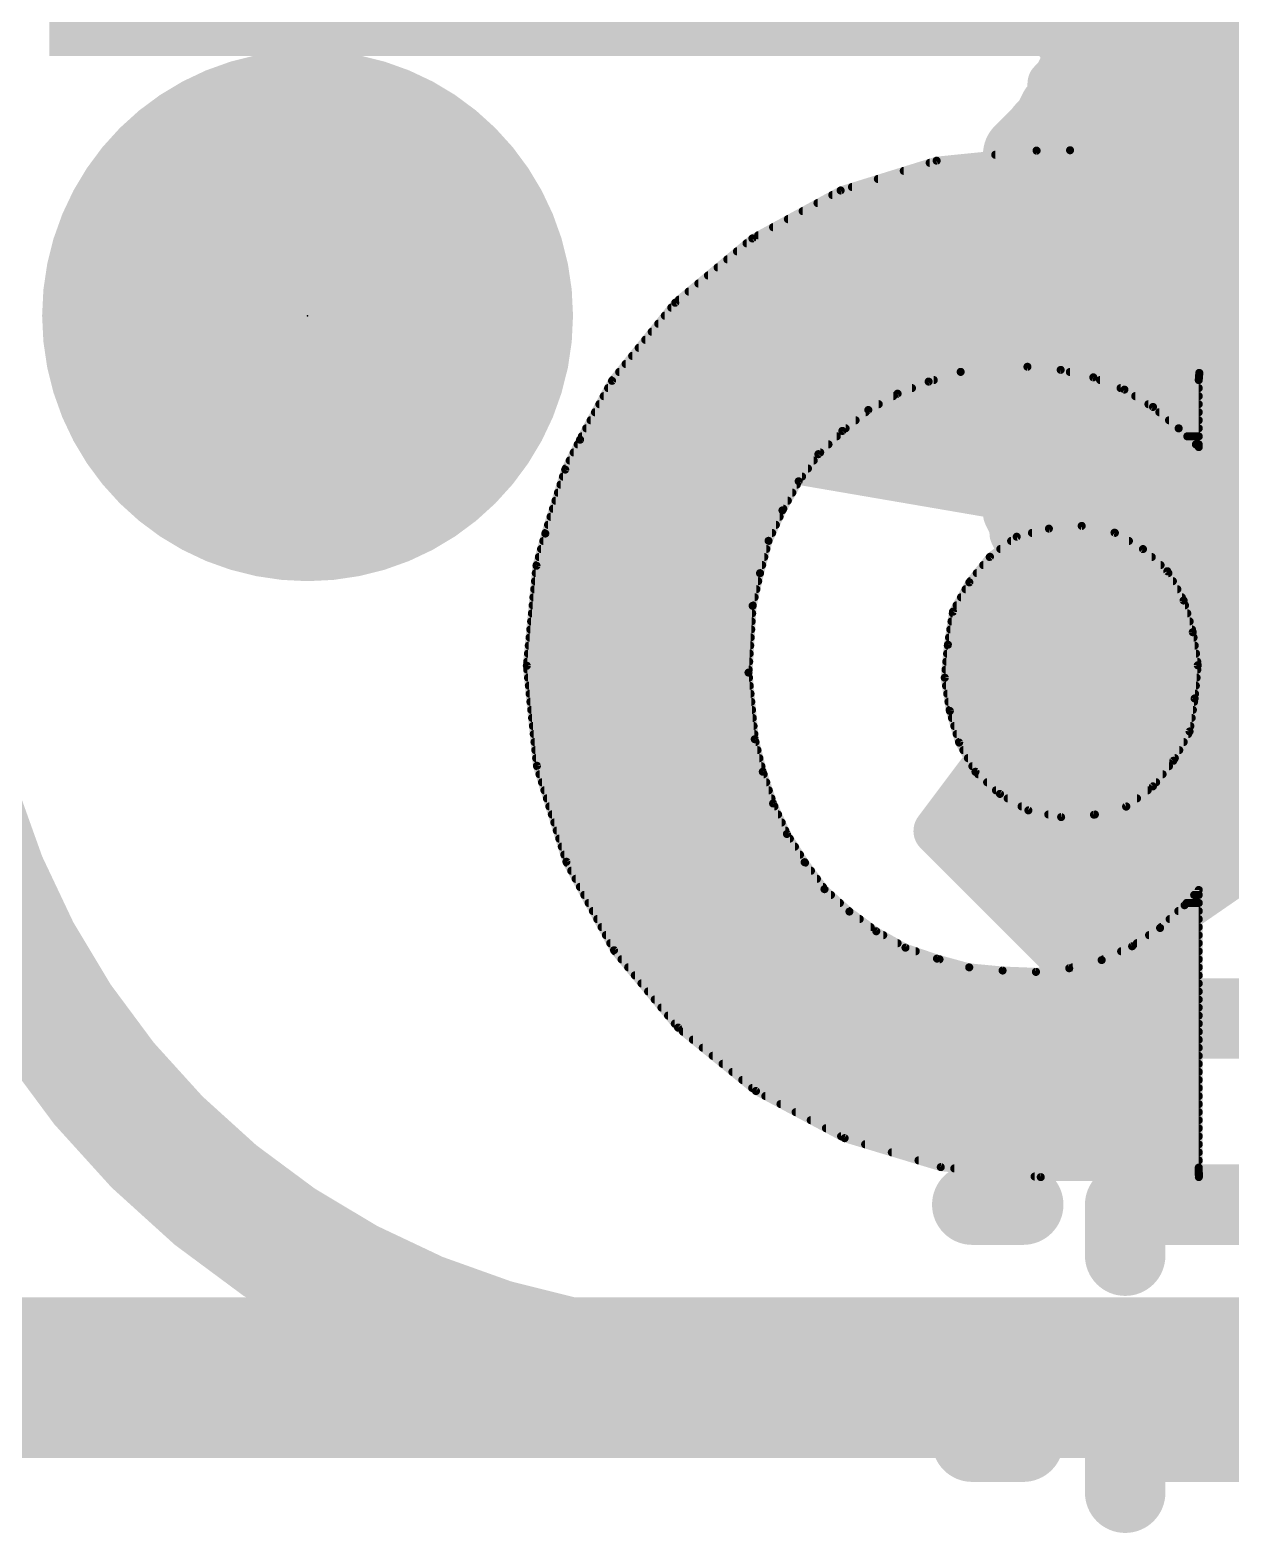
# Model space of a CAD drawing. Extents: x -32 to 75, y -66 to 21.
# Drawn here: x 0.171 to 2.067, y -0.245 to 2.127 of the extents above; entities that cross this region are included whole.
import ezdxf

# ---------------------------------------------------------------- set-up
doc = ezdxf.new("R2010")
doc.units = 0
for name, color, linetype in [('1', 12, 'CONTINUOUS'), ('16', 132, 'CONTINUOUS'), ('20', 31, 'CONTINUOUS'), ('21', 41, 'CONTINUOUS'), ('22', 40, 'CONTINUOUS'), ('23', 53, 'CONTINUOUS'), ('24', 53, 'CONTINUOUS'), ('27', 253, 'CONTINUOUS'), ('29', 253, 'CONTINUOUS'), ('30', 253, 'CONTINUOUS')]:
    doc.layers.add(name, color=color, linetype=linetype)

# ---------------------------------------------------------------- blocks, each defined once
blk = doc.blocks.new('PIE')
at = {"const_width": 0.5}
blk.add_lwpolyline([(0, -0.25, 1), (0, 0.25, 1), (0, -0.25)], format="xyb", dxfattribs=at)
blk = doc.blocks.new('RECT')
blk.add_solid([(-0.5, -0.5), (0.5, -0.5), (-0.5, 0.5), (0.5, 0.5)])

msp = doc.modelspace()

# ---------------------------------------------------------------- linework, layer by layer
at = {"layer": '1', "const_width": 0.254}
msp.add_lwpolyline([(10.16, 0), (0, 0)], dxfattribs=at)
at = {"layer": '16', "const_width": 0.254}
msp.add_lwpolyline([(10.16, 0), (0.0254, 0)], dxfattribs=at)
at = {"layer": '20'}
for points, const_width in [([(0, 1.27, 0.4142), (1.27, 0)], 0.2032), ([(1.27, 0.0508, 1), (1.27, -0.0508)], 0.1016), ([(1.27, -0.0508, 1), (1.27, 0.0508)], 0.1016)]:
    msp.add_lwpolyline(points, format="xyb", dxfattribs=dict(at, const_width=const_width))
at = {"layer": '20', "const_width": 0.2032}
msp.add_lwpolyline([(8.89, 0), (1.27, 0)], dxfattribs=at)
at = {"layer": '21', "const_width": 0.0127}
for points in [[(1.6027, 1.9211), (1.4512, 1.8741)], [(1.5919, 1.9177), (5.3135, 1.9177)], [(1.7606, 1.937), (1.6027, 1.9211)], [(1.6953, 1.9304), (5.2156, 1.9304)], [(1.8134, 1.9375), (1.7606, 1.937)], [(5.145, 1.9375), (1.8134, 1.9375)], [(1.51, 1.8923), (5.4009, 1.8923)], [(1.5509, 1.905), (5.36, 1.905)], [(1.4512, 1.8741), (1.3119, 1.7983)], [(1.4691, 1.8796), (5.439, 1.8796)], [(1.4147, 1.8542), (5.4966, 1.8542)], [(1.438, 1.8669), (5.4719, 1.8669)], [(1.3679, 1.8288), (5.5434, 1.8288)], [(1.3913, 1.8415), (5.52, 1.8415)], [(1.3119, 1.7983), (1.1901, 1.6968)], [(1.3212, 1.8034), (5.587, 1.8034)], [(1.3446, 1.8161), (5.5668, 1.8161)], [(1.2875, 1.778), (5.6237, 1.778)], [(1.3027, 1.7907), (5.6068, 1.7907)], [(1.257, 1.7526), (5.6545, 1.7526)], [(1.2723, 1.7653), (5.6391, 1.7653)], [(1.2266, 1.7272), (5.6853, 1.7272)], [(1.2418, 1.7399), (5.6699, 1.7399)], [(1.2113, 1.7145), (5.6998, 1.7145)], [(1.1901, 1.6968), (1.0903, 1.5736)], [(1.1839, 1.6891), (5.7258, 1.6891)], [(1.1961, 1.7018), (5.7128, 1.7018)], [(1.1633, 1.6637), (5.7481, 1.6637)], [(1.1736, 1.6764), (5.7376, 1.6764)], [(1.1427, 1.6383), (5.7691, 1.6383)], [(1.153, 1.651), (5.7586, 1.651)], [(1.1221, 1.6129), (5.79, 1.6129)], [(1.1324, 1.6256), (5.7796, 1.6256)], [(1.1016, 1.5875), (1.64, 1.5875)], [(1.1118, 1.6002), (5.8004, 1.6002)], [(1.5901, 1.5724), (1.6407, 1.5877)], [(1.6407, 1.5877), (1.7461, 1.5958)], [(1.7461, 1.5958), (1.7986, 1.5908)], [(1.7986, 1.5908), (1.8501, 1.5791)], [(1.8132, 1.5875), (5.2162, 1.5875)], [(2.0166, 1.5748), (2.0175, 1.5861)], [(2.0175, 1.5861), (2.3226, 1.5861)], [(1.0903, 1.5736), (1.0399, 1.4807)], [(1.0841, 1.5621), (1.5638, 1.5621)], [(1.0913, 1.5748), (1.5982, 1.5748)], [(1.5411, 1.5533), (1.5901, 1.5724)], [(1.8501, 1.5791), (1.8992, 1.5597)], [(1.8609, 1.5748), (2.0166, 1.5748)], [(1.8932, 1.5621), (2.0166, 1.5621)], [(1.8992, 1.5597), (1.9444, 1.5324)], [(2.0166, 1.469), (2.0166, 1.5748)], [(1.0703, 1.5367), (1.5114, 1.5367)], [(1.0772, 1.5494), (1.5342, 1.5494)], [(1.4949, 1.5275), (1.5411, 1.5533)], [(1.9163, 1.5494), (2.0166, 1.5494)], [(1.9372, 1.5367), (2.0166, 1.5367)], [(1.0634, 1.524), (1.4905, 1.524)], [(1.4539, 1.4945), (1.4949, 1.5275)], [(1.9444, 1.5324), (1.985, 1.4986)], [(1.9544, 1.524), (2.0166, 1.524)], [(1.0496, 1.4986), (1.459, 1.4986)], [(1.0565, 1.5113), (1.4748, 1.5113)], [(1.4161, 1.4578), (1.4539, 1.4945)], [(1.9697, 1.5113), (2.0166, 1.5113)], [(1.9849, 1.4986), (2.0166, 1.4986)], [(1.985, 1.4986), (2.0166, 1.469)], [(1.0399, 1.4807), (1.0163, 1.4335)], [(1.0361, 1.4732), (1.432, 1.4732)], [(1.0427, 1.4859), (1.4451, 1.4859)], [(1.9985, 1.4859), (2.0166, 1.4859)], [(2.0121, 1.4732), (2.0166, 1.4732)], [(1.0235, 1.4478), (1.4088, 1.4478)], [(1.0298, 1.4605), (1.4189, 1.4605)], [(1.385, 1.4151), (1.4161, 1.4578)], [(1.0163, 1.4335), (0.985, 1.3325)], [(1.0129, 1.4224), (1.3903, 1.4224)], [(1.0172, 1.4351), (1.3996, 1.4351)], [(1.005, 1.397), (1.3749, 1.397)], [(1.009, 1.4097), (1.382, 1.4097)], [(1.3593, 1.3691), (1.385, 1.4151)], [(0.9971, 1.3716), (1.3607, 1.3716)], [(1.0011, 1.3843), (1.3678, 1.3843)], [(0.9893, 1.3462), (1.3489, 1.3462)], [(0.9932, 1.3589), (1.3547, 1.3589)], [(1.3374, 1.321), (1.3593, 1.3691)], [(0.985, 1.3325), (0.971, 1.2816)], [(0.9853, 1.3335), (1.3431, 1.3335)], [(1.7292, 1.3274), (1.6869, 1.2957)], [(1.78, 1.3403), (1.7292, 1.3274)], [(1.7533, 1.3335), (1.8842, 1.3335)], [(1.8318, 1.3445), (1.78, 1.3403)], [(1.8836, 1.3339), (1.8318, 1.3445)], [(1.9285, 1.308), (1.8836, 1.3339)], [(0.9783, 1.3081), (1.334, 1.3081)], [(0.9818, 1.3208), (1.3373, 1.3208)], [(1.3239, 1.2699), (1.3374, 1.321)], [(1.7034, 1.3081), (1.9283, 1.3081)], [(1.7204, 1.3208), (1.9063, 1.3208)], [(1.967, 1.273), (1.9285, 1.308)], [(0.971, 1.2816), (0.9558, 1.1238)], [(0.9713, 1.2827), (1.3273, 1.2827)], [(0.9748, 1.2954), (1.3306, 1.2954)], [(1.6869, 1.2957), (1.6545, 1.2554)], [(1.6764, 1.2827), (1.9563, 1.2827)], [(1.6866, 1.2954), (1.9424, 1.2954)], [(0.9687, 1.2573), (1.321, 1.2573)], [(0.9699, 1.27), (1.3239, 1.27)], [(1.3123, 1.2184), (1.3239, 1.2699)], [(1.6545, 1.2554), (1.6287, 1.2093)], [(1.656, 1.2573), (1.9757, 1.2573)], [(1.6662, 1.27), (1.9687, 1.27)], [(1.9927, 1.2268), (1.967, 1.273)], [(0.9662, 1.2319), (1.3153, 1.2319)], [(0.9675, 1.2446), (1.3182, 1.2446)], [(1.6413, 1.2319), (1.9899, 1.2319)], [(1.6484, 1.2446), (1.9828, 1.2446)], [(0.9638, 1.2065), (1.3115, 1.2065)], [(0.965, 1.2192), (1.3124, 1.2192)], [(1.3057, 1.113), (1.3123, 1.2184)], [(1.6287, 1.2093), (1.6207, 1.157)], [(1.6283, 1.2065), (1.9985, 1.2065)], [(1.6343, 1.2192), (1.9949, 1.2192)], [(2.0071, 1.1767), (1.9927, 1.2268)], [(0.9613, 1.1811), (1.31, 1.1811)], [(0.9626, 1.1938), (1.3107, 1.1938)], [(1.6244, 1.1811), (2.0059, 1.1811)], [(1.6263, 1.1938), (2.0022, 1.1938)], [(0.9601, 1.1684), (1.3092, 1.1684)], [(1.6207, 1.157), (1.6156, 1.1048)], [(1.6224, 1.1684), (2.0084, 1.1684)], [(2.0151, 1.1245), (2.0071, 1.1767)], [(0.9576, 1.143), (1.3076, 1.143)], [(0.9589, 1.1557), (1.3084, 1.1557)], [(1.6193, 1.143), (2.0123, 1.143)], [(1.6205, 1.1557), (2.0103, 1.1557)], [(0.9558, 1.1238), (0.9717, 0.9659)], [(0.9564, 1.1303), (1.3068, 1.1303)], [(0.9564, 1.1176), (1.306, 1.1176)], [(1.3157, 1.0078), (1.3057, 1.113)], [(1.6169, 1.1176), (2.0144, 1.1176)], [(1.6181, 1.1303), (2.0142, 1.1303)], [(2.0101, 1.0722), (2.0151, 1.1245)], [(0.9577, 1.1049), (1.3065, 1.1049)], [(0.959, 1.0922), (1.3077, 1.0922)], [(1.6156, 1.1049), (2.0132, 1.1049)], [(1.6156, 1.1048), (1.6237, 1.0525)], [(1.6176, 1.0922), (2.012, 1.0922)], [(0.9602, 1.0795), (1.3089, 1.0795)], [(0.9615, 1.0668), (1.3101, 1.0668)], [(1.6195, 1.0795), (2.0108, 1.0795)], [(1.6215, 1.0668), (2.0093, 1.0668)], [(2.0021, 1.02), (2.0101, 1.0722)], [(0.9628, 1.0541), (1.3113, 1.0541)], [(0.9641, 1.0414), (1.3125, 1.0414)], [(1.6234, 1.0541), (2.0073, 1.0541)], [(1.6237, 1.0525), (1.6383, 1.0026)], [(1.6269, 1.0414), (2.0054, 1.0414)], [(0.9654, 1.0287), (1.3137, 1.0287)], [(0.9667, 1.016), (1.3149, 1.016)], [(1.6307, 1.0287), (2.0034, 1.0287)], [(1.6344, 1.016), (1.9999, 1.016)], [(1.9765, 0.9738), (2.0021, 1.02)], [(0.9679, 1.0033), (1.3168, 1.0033)], [(0.9692, 0.9906), (1.3199, 0.9906)], [(1.3283, 0.9565), (1.3157, 1.0078)], [(1.6381, 1.0033), (1.9928, 1.0033)], [(1.6383, 1.0026), (1.6641, 0.9564)], [(1.645, 0.9906), (1.9858, 0.9906)], [(0.9705, 0.9779), (1.323, 0.9779)], [(1.6521, 0.9779), (1.9788, 0.9779)], [(1.9441, 0.9333), (1.9765, 0.9738)], [(0.9717, 0.9659), (1.0183, 0.8143)], [(0.9719, 0.9652), (1.3262, 0.9652)], [(0.9758, 0.9525), (1.3296, 0.9525)], [(1.3446, 0.9064), (1.3283, 0.9565)], [(1.6592, 0.9652), (1.9696, 0.9652)], [(1.6641, 0.9564), (1.7027, 0.9215)], [(1.6684, 0.9525), (1.9595, 0.9525)], [(0.9797, 0.9398), (1.3337, 0.9398)], [(0.9836, 0.9271), (1.3378, 0.9271)], [(1.6825, 0.9398), (1.9493, 0.9398)], [(1.6965, 0.9271), (1.9359, 0.9271)], [(1.7027, 0.9215), (1.7476, 0.8955)], [(1.902, 0.9015), (1.9441, 0.9333)], [(0.9875, 0.9144), (1.342, 0.9144)], [(0.9914, 0.9017), (1.3467, 0.9017)], [(1.3664, 0.8582), (1.3446, 0.9064)], [(1.715, 0.9144), (1.9191, 0.9144)], [(1.7369, 0.9017), (1.9022, 0.9017)], [(1.7476, 0.8955), (1.7994, 0.8848)], [(1.8511, 0.8886), (1.902, 0.9015)], [(0.9953, 0.889), (1.3524, 0.889)], [(0.9992, 0.8763), (1.3582, 0.8763)], [(1.7791, 0.889), (1.8526, 0.889)], [(1.7994, 0.8848), (1.8511, 0.8886)], [(1.0031, 0.8636), (1.3639, 0.8636)], [(1.007, 0.8509), (1.371, 0.8509)], [(1.3944, 0.8136), (1.3664, 0.8582)], [(1.011, 0.8382), (1.379, 0.8382)], [(1.0149, 0.8255), (1.387, 0.8255)], [(1.0183, 0.8143), (1.0935, 0.6747)], [(1.0191, 0.8128), (1.395, 0.8128)], [(1.4257, 0.7711), (1.3944, 0.8136)], [(1.0259, 0.8001), (1.4044, 0.8001)], [(1.0328, 0.7874), (1.4137, 0.7874)], [(1.0396, 0.7747), (1.4231, 0.7747)], [(1.0464, 0.762), (1.4359, 0.762)], [(1.4651, 0.7358), (1.4257, 0.7711)], [(2.0166, 0.7698), (1.9943, 0.7457)], [(2.0094, 0.762), (2.0166, 0.762)], [(2.0166, 0.3315), (2.0166, 0.7698)], [(1.0533, 0.7493), (1.45, 0.7493)], [(1.0601, 0.7366), (1.4642, 0.7366)], [(1.5074, 0.7046), (1.4651, 0.7358)], [(1.9943, 0.7457), (1.9556, 0.7099)], [(1.9844, 0.7366), (2.0166, 0.7366)], [(1.9976, 0.7493), (2.0166, 0.7493)], [(1.067, 0.7239), (1.4813, 0.7239)], [(1.0738, 0.7112), (1.4985, 0.7112)], [(1.9556, 0.7099), (1.9114, 0.6809)], [(1.957, 0.7112), (2.0166, 0.7112)], [(1.9707, 0.7239), (2.0166, 0.7239)], [(1.0806, 0.6985), (1.5184, 0.6985)], [(1.0875, 0.6858), (1.541, 0.6858)], [(1.5535, 0.6787), (1.5074, 0.7046)], [(1.9189, 0.6858), (2.0166, 0.6858)], [(1.9382, 0.6985), (2.0166, 0.6985)], [(1.0935, 0.6747), (1.1946, 0.5525)], [(1.0947, 0.6731), (1.5698, 0.6731)], [(1.1053, 0.6604), (1.6073, 0.6604)], [(1.6034, 0.6615), (1.5535, 0.6787)], [(1.6542, 0.6476), (1.6034, 0.6615)], [(1.8633, 0.6592), (1.8121, 0.6463)], [(1.9114, 0.6809), (1.8633, 0.6592)], [(1.866, 0.6604), (2.0166, 0.6604)], [(1.8941, 0.6731), (2.0166, 0.6731)], [(1.1158, 0.6477), (1.654, 0.6477)], [(1.1263, 0.635), (2.0166, 0.635)], [(1.7069, 0.6426), (1.6542, 0.6476)], [(1.7596, 0.6405), (1.7069, 0.6426)], [(1.8121, 0.6463), (1.7596, 0.6405)], [(1.8177, 0.6477), (2.0166, 0.6477)], [(1.1368, 0.6223), (2.0166, 0.6223)], [(1.1473, 0.6096), (2.0166, 0.6096)], [(1.1578, 0.5969), (2.0166, 0.5969)], [(1.1683, 0.5842), (2.0166, 0.5842)], [(1.1788, 0.5715), (2.0166, 0.5715)], [(1.1894, 0.5588), (2.0166, 0.5588)], [(1.1946, 0.5525), (1.3175, 0.4524)], [(1.2024, 0.5461), (2.0166, 0.5461)], [(1.218, 0.5334), (2.0166, 0.5334)], [(1.2336, 0.5207), (2.0166, 0.5207)], [(1.2492, 0.508), (2.0166, 0.508)], [(1.2648, 0.4953), (2.0166, 0.4953)], [(1.2804, 0.4826), (2.0166, 0.4826)], [(1.296, 0.4699), (2.0166, 0.4699)], [(1.3116, 0.4572), (2.0166, 0.4572)], [(1.3175, 0.4524), (1.4575, 0.378)], [(1.3324, 0.4445), (2.0166, 0.4445)], [(1.3563, 0.4318), (2.0166, 0.4318)], [(1.3802, 0.4191), (2.0166, 0.4191)], [(1.4041, 0.4064), (2.0166, 0.4064)], [(1.428, 0.3937), (2.0166, 0.3937)], [(1.452, 0.381), (2.0166, 0.381)], [(1.4575, 0.378), (1.6093, 0.3323)], [(1.4899, 0.3683), (2.0166, 0.3683)], [(1.532, 0.3556), (2.0166, 0.3556)], [(1.5742, 0.3429), (2.0166, 0.3429)], [(1.6093, 0.3323), (1.7671, 0.3165)], [(1.6306, 0.3302), (2.0166, 0.3302)], [(2.0168, 0.3165), (2.0166, 0.3315)], [(1.7575, 0.3175), (2.0168, 0.3175)], [(1.7671, 0.3165), (2.0168, 0.3165)]]:
    msp.add_lwpolyline(points, dxfattribs=at)
at = {"layer": '21', "const_width": 0.0064}
for points in [[(1.5919, 1.9209, 1), (1.5919, 1.9145)], [(1.6024, 1.9242, 1), (1.6031, 1.9179)], [(1.6037, 1.918, 1), (1.6018, 1.9241)], [(1.6953, 1.9336, 1), (1.6953, 1.9272)], [(1.7606, 1.9402, 1), (1.7606, 1.9338)], [(1.7609, 1.9338, 1), (1.7603, 1.9401)], [(1.8134, 1.9407, 1), (1.8134, 1.9344)], [(1.8135, 1.9344, 1), (1.8134, 1.9407)], [(1.51, 1.8955, 1), (1.51, 1.8891)], [(1.5509, 1.9082, 1), (1.5509, 1.9018)], [(1.4503, 1.8771, 1), (1.4522, 1.871)], [(1.4527, 1.8713, 1), (1.4497, 1.8769)], [(1.4691, 1.8828, 1), (1.4691, 1.8764)], [(1.4147, 1.8574, 1), (1.4147, 1.851)], [(1.438, 1.8701, 1), (1.438, 1.8637)], [(1.3679, 1.832, 1), (1.3679, 1.8256)], [(1.3913, 1.8447, 1), (1.3913, 1.8383)], [(1.3104, 1.8011, 1), (1.3134, 1.7955)], [(1.3139, 1.7959, 1), (1.3098, 1.8008)], [(1.3212, 1.8066, 1), (1.3212, 1.8002)], [(1.3446, 1.8193, 1), (1.3446, 1.8129)], [(1.2875, 1.7812, 1), (1.2875, 1.7748)], [(1.3027, 1.7939, 1), (1.3027, 1.7875)], [(1.257, 1.7558, 1), (1.257, 1.7494)], [(1.2723, 1.7685, 1), (1.2723, 1.7621)], [(1.2266, 1.7304, 1), (1.2266, 1.724)], [(1.2418, 1.7431, 1), (1.2418, 1.7367)], [(1.1961, 1.705, 1), (1.1961, 1.6986)], [(1.2113, 1.7177, 1), (1.2113, 1.7113)], [(1.1839, 1.6923, 1), (1.1839, 1.6859)], [(1.1881, 1.6992, 1), (1.1921, 1.6944)], [(1.1926, 1.6948, 1), (1.1876, 1.6988)], [(1.1633, 1.6669, 1), (1.1633, 1.6605)], [(1.1736, 1.6796, 1), (1.1736, 1.6732)], [(1.1427, 1.6415, 1), (1.1427, 1.6351)], [(1.153, 1.6542, 1), (1.153, 1.6478)], [(1.1221, 1.6161, 1), (1.1221, 1.6097)], [(1.1324, 1.6288, 1), (1.1324, 1.6224)], [(1.1016, 1.5907, 1), (1.1016, 1.5843)], [(1.1118, 1.6034, 1), (1.1118, 1.597)], [(1.6405, 1.5909, 1), (1.641, 1.5845)], [(1.6417, 1.5847, 1), (1.6398, 1.5907)], [(1.64, 1.5843, 1), (1.64, 1.5907)], [(1.7464, 1.5989, 1), (1.7458, 1.5926)], [(1.7463, 1.5926, 1), (1.7458, 1.599)], [(1.7994, 1.5939, 1), (1.7979, 1.5877)], [(1.7983, 1.5877, 1), (1.7989, 1.594)], [(1.8132, 1.5907, 1), (1.8132, 1.5843)], [(2.0175, 1.5893, 1), (2.0175, 1.5829)], [(2.0207, 1.5858, 1), (2.0144, 1.5863)], [(1.0841, 1.5653, 1), (1.0841, 1.5589)], [(1.0878, 1.5756, 1), (1.0928, 1.5716)], [(1.0931, 1.5721, 1), (1.0875, 1.5751)], [(1.0913, 1.578, 1), (1.0913, 1.5716)], [(1.5638, 1.5589, 1), (1.5638, 1.5653)], [(1.5892, 1.5754, 1), (1.5911, 1.5693)], [(1.5913, 1.5694, 1), (1.589, 1.5753)], [(1.5982, 1.5716, 1), (1.5982, 1.578)], [(1.8513, 1.582, 1), (1.849, 1.5761)], [(1.8494, 1.576, 1), (1.8508, 1.5822)], [(1.8609, 1.578, 1), (1.8609, 1.5716)], [(1.8932, 1.5653, 1), (1.8932, 1.5589)], [(1.9009, 1.5624, 1), (1.8976, 1.557)], [(1.8981, 1.5568, 1), (1.9004, 1.5627)], [(2.0198, 1.5748, 1), (2.0134, 1.5748)], [(2.0134, 1.5751, 1), (2.0198, 1.5745)], [(2.0166, 1.5716, 1), (2.0166, 1.578)], [(2.0166, 1.5589, 1), (2.0166, 1.5653)], [(1.0703, 1.5399, 1), (1.0703, 1.5335)], [(1.0772, 1.5526, 1), (1.0772, 1.5462)], [(1.5114, 1.5335, 1), (1.5114, 1.5399)], [(1.5342, 1.5462, 1), (1.5342, 1.5526)], [(1.54, 1.5562, 1), (1.5423, 1.5503)], [(1.5427, 1.5505, 1), (1.5396, 1.556)], [(1.9163, 1.5526, 1), (1.9163, 1.5462)], [(1.9372, 1.5399, 1), (1.9372, 1.5335)], [(2.0166, 1.5462, 1), (2.0166, 1.5526)], [(2.0166, 1.5335, 1), (2.0166, 1.5399)], [(1.0634, 1.5272, 1), (1.0634, 1.5208)], [(1.4905, 1.5208, 1), (1.4905, 1.5272)], [(1.4934, 1.5303, 1), (1.4965, 1.5248)], [(1.4969, 1.5251, 1), (1.4929, 1.53)], [(1.9464, 1.5348, 1), (1.9424, 1.5299)], [(1.9428, 1.5296, 1), (1.946, 1.5351)], [(1.9544, 1.5272, 1), (1.9544, 1.5208)], [(2.0166, 1.5208, 1), (2.0166, 1.5272)], [(1.0496, 1.5018, 1), (1.0496, 1.4954)], [(1.0565, 1.5145, 1), (1.0565, 1.5081)], [(1.4519, 1.497, 1), (1.4559, 1.492)], [(1.4561, 1.4922, 1), (1.4517, 1.4968)], [(1.459, 1.4954, 1), (1.459, 1.5018)], [(1.4748, 1.5081, 1), (1.4748, 1.5145)], [(1.9697, 1.5145, 1), (1.9697, 1.5081)], [(1.9849, 1.5018, 1), (1.9849, 1.4954)], [(1.9871, 1.5009, 1), (1.9828, 1.4962)], [(1.9829, 1.4961, 1), (1.987, 1.501)], [(2.0166, 1.5081, 1), (2.0166, 1.5145)], [(2.0166, 1.4954, 1), (2.0166, 1.5018)], [(1.0361, 1.4764, 1), (1.0361, 1.47)], [(1.0371, 1.4822, 1), (1.0426, 1.4791)], [(1.0427, 1.4792, 1), (1.037, 1.4821)], [(1.0427, 1.4891, 1), (1.0427, 1.4827)], [(1.432, 1.47, 1), (1.432, 1.4764)], [(1.4451, 1.4827, 1), (1.4451, 1.4891)], [(1.9985, 1.4891, 1), (1.9985, 1.4827)], [(2.0121, 1.4764, 1), (2.0121, 1.47)], [(2.0134, 1.469, 1), (2.0198, 1.469)], [(2.0144, 1.4667, 1), (2.0188, 1.4713)], [(2.0166, 1.4827, 1), (2.0166, 1.4891)], [(2.0166, 1.47, 1), (2.0166, 1.4764)], [(1.0235, 1.451, 1), (1.0235, 1.4446)], [(1.0298, 1.4637, 1), (1.0298, 1.4573)], [(1.4088, 1.4446, 1), (1.4088, 1.451)], [(1.4139, 1.4601, 1), (1.4183, 1.4555)], [(1.4187, 1.4559, 1), (1.4136, 1.4597)], [(1.4189, 1.4573, 1), (1.4189, 1.4637)], [(1.0129, 1.4256, 1), (1.0129, 1.4192)], [(1.0135, 1.4349, 1), (1.0192, 1.432)], [(1.0194, 1.4325, 1), (1.0133, 1.4344)], [(1.0172, 1.4383, 1), (1.0172, 1.4319)], [(1.3903, 1.4192, 1), (1.3903, 1.4256)], [(1.3996, 1.4319, 1), (1.3996, 1.4383)], [(1.005, 1.4002, 1), (1.005, 1.3938)], [(1.009, 1.4129, 1), (1.009, 1.4065)], [(1.3749, 1.3938, 1), (1.3749, 1.4002)], [(1.3824, 1.4169, 1), (1.3875, 1.4132)], [(1.382, 1.4065, 1), (1.382, 1.4129)], [(1.3877, 1.4135, 1), (1.3822, 1.4166)], [(0.9971, 1.3748, 1), (0.9971, 1.3684)], [(1.0011, 1.3875, 1), (1.0011, 1.3811)], [(1.3607, 1.3684, 1), (1.3607, 1.3748)], [(1.3678, 1.3811, 1), (1.3678, 1.3875)], [(0.9893, 1.3494, 1), (0.9893, 1.343)], [(0.9932, 1.3621, 1), (0.9932, 1.3557)], [(1.3489, 1.343, 1), (1.3489, 1.3494)], [(1.3547, 1.3557, 1), (1.3547, 1.3621)], [(1.3566, 1.3706, 1), (1.3621, 1.3676)], [(1.3622, 1.3678, 1), (1.3565, 1.3704)], [(0.988, 1.3316, 1), (0.9819, 1.3333)], [(0.982, 1.3334, 1), (0.988, 1.3315)], [(0.9853, 1.3367, 1), (0.9853, 1.3303)], [(1.3431, 1.3303, 1), (1.3431, 1.3367)], [(1.7285, 1.3305, 1), (1.73, 1.3243)], [(1.7311, 1.3249, 1), (1.7273, 1.33)], [(1.7533, 1.3367, 1), (1.7533, 1.3303)], [(1.7798, 1.3434, 1), (1.7803, 1.3371)], [(1.7808, 1.3372, 1), (1.7792, 1.3433)], [(1.8324, 1.3476, 1), (1.8312, 1.3414)], [(1.8321, 1.3414, 1), (1.8315, 1.3477)], [(1.8852, 1.3366, 1), (1.882, 1.3311)], [(1.8829, 1.3308, 1), (1.8842, 1.337)], [(1.8842, 1.3303, 1), (1.8842, 1.3367)], [(0.9783, 1.3113, 1), (0.9783, 1.3049)], [(0.9818, 1.324, 1), (0.9818, 1.3176)], [(1.334, 1.3049, 1), (1.334, 1.3113)], [(1.3345, 1.3223, 1), (1.3402, 1.3197)], [(1.3404, 1.3202, 1), (1.3343, 1.3218)], [(1.3373, 1.3176, 1), (1.3373, 1.324)], [(1.7034, 1.3113, 1), (1.7034, 1.3049)], [(1.7204, 1.324, 1), (1.7204, 1.3176)], [(1.9063, 1.3176, 1), (1.9063, 1.324)], [(1.9306, 1.3103, 1), (1.9264, 1.3056)], [(1.9269, 1.3052, 1), (1.9301, 1.3107)], [(1.9283, 1.3049, 1), (1.9283, 1.3113)], [(0.9742, 1.2813, 1), (0.9679, 1.2819)], [(0.968, 1.2824, 1), (0.9741, 1.2808)], [(0.9713, 1.2859, 1), (0.9713, 1.2795)], [(0.9748, 1.2986, 1), (0.9748, 1.2922)], [(1.3273, 1.2795, 1), (1.3273, 1.2859)], [(1.3306, 1.2922, 1), (1.3306, 1.2986)], [(1.6764, 1.2859, 1), (1.6764, 1.2795)], [(1.6866, 1.2986, 1), (1.6866, 1.2922)], [(1.685, 1.2983, 1), (1.6888, 1.2932)], [(1.6894, 1.2937, 1), (1.6844, 1.2977)], [(1.9424, 1.2922, 1), (1.9424, 1.2986)], [(1.9563, 1.2795, 1), (1.9563, 1.2859)], [(0.9687, 1.2605, 1), (0.9687, 1.2541)], [(0.9699, 1.2732, 1), (0.9699, 1.2668)], [(1.3208, 1.2707, 1), (1.327, 1.2691)], [(1.327, 1.2692, 1), (1.3208, 1.2706)], [(1.321, 1.2541, 1), (1.321, 1.2605)], [(1.3239, 1.2668, 1), (1.3239, 1.2732)], [(1.652, 1.2574, 1), (1.6569, 1.2534)], [(1.6572, 1.2539, 1), (1.6517, 1.257)], [(1.656, 1.2605, 1), (1.656, 1.2541)], [(1.6662, 1.2732, 1), (1.6662, 1.2668)], [(1.9698, 1.2745, 1), (1.9642, 1.2714)], [(1.9649, 1.2706, 1), (1.9691, 1.2753)], [(1.9687, 1.2668, 1), (1.9687, 1.2732)], [(1.9757, 1.2541, 1), (1.9757, 1.2605)], [(0.9662, 1.2351, 1), (0.9662, 1.2287)], [(0.9675, 1.2478, 1), (0.9675, 1.2414)], [(1.3153, 1.2287, 1), (1.3153, 1.2351)], [(1.3182, 1.2414, 1), (1.3182, 1.2478)], [(1.6413, 1.2351, 1), (1.6413, 1.2287)], [(1.6484, 1.2478, 1), (1.6484, 1.2414)], [(1.9828, 1.2414, 1), (1.9828, 1.2478)], [(1.9899, 1.2287, 1), (1.9899, 1.2351)], [(0.9638, 1.2097, 1), (0.9638, 1.2033)], [(0.965, 1.2224, 1), (0.965, 1.216)], [(1.3154, 1.2182, 1), (1.3091, 1.2186)], [(1.3092, 1.2191, 1), (1.3154, 1.2177)], [(1.3115, 1.2033, 1), (1.3115, 1.2097)], [(1.3124, 1.216, 1), (1.3124, 1.2224)], [(1.6283, 1.2097, 1), (1.6283, 1.2033)], [(1.6259, 1.2108, 1), (1.6315, 1.2077)], [(1.6318, 1.2088, 1), (1.6256, 1.2097)], [(1.6343, 1.2224, 1), (1.6343, 1.216)], [(1.9958, 1.2277, 1), (1.9897, 1.2259)], [(1.9899, 1.2253, 1), (1.9955, 1.2283)], [(1.9949, 1.216, 1), (1.9949, 1.2224)], [(1.9985, 1.2033, 1), (1.9985, 1.2097)], [(0.9613, 1.1843, 1), (0.9613, 1.1779)], [(0.9626, 1.197, 1), (0.9626, 1.1906)], [(1.31, 1.1779, 1), (1.31, 1.1843)], [(1.3107, 1.1906, 1), (1.3107, 1.197)], [(1.6244, 1.1843, 1), (1.6244, 1.1779)], [(1.6263, 1.197, 1), (1.6263, 1.1906)], [(2.0022, 1.1906, 1), (2.0022, 1.197)], [(2.0059, 1.1779, 1), (2.0059, 1.1843)], [(0.9601, 1.1716, 1), (0.9601, 1.1652)], [(1.3092, 1.1652, 1), (1.3092, 1.1716)], [(1.6238, 1.1567, 1), (1.6175, 1.1573)], [(1.6224, 1.1716, 1), (1.6224, 1.1652)], [(2.0103, 1.1772, 1), (2.004, 1.1763)], [(2.0041, 1.1759, 1), (2.0102, 1.1776)], [(2.0084, 1.1652, 1), (2.0084, 1.1716)], [(0.9576, 1.1462, 1), (0.9576, 1.1398)], [(0.9589, 1.1589, 1), (0.9589, 1.1525)], [(1.3076, 1.1398, 1), (1.3076, 1.1462)], [(1.3084, 1.1525, 1), (1.3084, 1.1589)], [(1.6193, 1.1462, 1), (1.6193, 1.1398)], [(1.6205, 1.1589, 1), (1.6205, 1.1525)], [(1.6175, 1.1575, 1), (1.6238, 1.1565)], [(2.0103, 1.1525, 1), (2.0103, 1.1589)], [(2.0123, 1.1398, 1), (2.0123, 1.1462)], [(0.9589, 1.1241, 1), (0.9526, 1.1234)], [(0.9526, 1.1241, 1), (0.9589, 1.1235)], [(0.9564, 1.1335, 1), (0.9564, 1.1271)], [(0.9564, 1.1208, 1), (0.9564, 1.1144)], [(1.3089, 1.1133, 1), (1.3026, 1.1127)], [(1.3026, 1.1132, 1), (1.3089, 1.1128)], [(1.306, 1.1144, 1), (1.306, 1.1208)], [(1.3068, 1.1271, 1), (1.3068, 1.1335)], [(1.6169, 1.1208, 1), (1.6169, 1.1144)], [(1.6181, 1.1335, 1), (1.6181, 1.1271)], [(2.0182, 1.1242, 1), (2.0119, 1.1248)], [(2.0119, 1.124, 1), (2.0182, 1.125)], [(2.0142, 1.1271, 1), (2.0142, 1.1335)], [(2.0144, 1.1144, 1), (2.0144, 1.1208)], [(0.9577, 1.1081, 1), (0.9577, 1.1017)], [(0.959, 1.0954, 1), (0.959, 1.089)], [(1.3065, 1.1017, 1), (1.3065, 1.1081)], [(1.3077, 1.089, 1), (1.3077, 1.0954)], [(1.6156, 1.1081, 1), (1.6156, 1.1017)], [(1.6188, 1.1053, 1), (1.6125, 1.1043)], [(1.6125, 1.1051, 1), (1.6188, 1.1045)], [(1.6176, 1.0954, 1), (1.6176, 1.089)], [(2.012, 1.089, 1), (2.012, 1.0954)], [(2.0132, 1.1017, 1), (2.0132, 1.1081)], [(0.9602, 1.0827, 1), (0.9602, 1.0763)], [(0.9615, 1.07, 1), (0.9615, 1.0636)], [(1.3089, 1.0763, 1), (1.3089, 1.0827)], [(1.3101, 1.0636, 1), (1.3101, 1.07)], [(1.6195, 1.0827, 1), (1.6195, 1.0763)], [(1.6215, 1.07, 1), (1.6215, 1.0636)], [(2.0069, 1.0725, 1), (2.0133, 1.0719)], [(2.0132, 1.0717, 1), (2.007, 1.0727)], [(2.0093, 1.0636, 1), (2.0093, 1.07)], [(2.0108, 1.0763, 1), (2.0108, 1.0827)], [(0.9628, 1.0573, 1), (0.9628, 1.0509)], [(0.9641, 1.0446, 1), (0.9641, 1.0382)], [(1.3113, 1.0509, 1), (1.3113, 1.0573)], [(1.3125, 1.0382, 1), (1.3125, 1.0446)], [(1.6234, 1.0573, 1), (1.6234, 1.0509)], [(1.6267, 1.0534, 1), (1.6206, 1.0516)], [(1.6205, 1.052, 1), (1.6268, 1.053)], [(1.6269, 1.0446, 1), (1.6269, 1.0382)], [(2.0054, 1.0382, 1), (2.0054, 1.0446)], [(2.0073, 1.0509, 1), (2.0073, 1.0573)], [(0.9654, 1.0319, 1), (0.9654, 1.0255)], [(0.9667, 1.0192, 1), (0.9667, 1.0128)], [(1.3137, 1.0255, 1), (1.3137, 1.0319)], [(1.3149, 1.0128, 1), (1.3149, 1.0192)], [(1.6307, 1.0319, 1), (1.6307, 1.0255)], [(1.6344, 1.0192, 1), (1.6344, 1.0128)], [(1.9989, 1.0205, 1), (2.0052, 1.0195)], [(2.0049, 1.0184, 1), (1.9993, 1.0215)], [(1.9999, 1.0128, 1), (1.9999, 1.0192)], [(2.0034, 1.0255, 1), (2.0034, 1.0319)], [(0.9679, 1.0065, 1), (0.9679, 1.0001)], [(0.9692, 0.9938, 1), (0.9692, 0.9874)], [(1.3187, 1.0086, 1), (1.3126, 1.0071)], [(1.3125, 1.0075, 1), (1.3188, 1.0081)], [(1.3168, 1.0001, 1), (1.3168, 1.0065)], [(1.3199, 0.9874, 1), (1.3199, 0.9938)], [(1.6381, 1.0065, 1), (1.6381, 1.0001)], [(1.6411, 1.0041, 1), (1.6356, 1.001)], [(1.6353, 1.0017, 1), (1.6414, 1.0034)], [(1.645, 0.9938, 1), (1.645, 0.9874)], [(1.9858, 0.9874, 1), (1.9858, 0.9938)], [(1.9928, 1.0001, 1), (1.9928, 1.0065)], [(0.9705, 0.9811, 1), (0.9705, 0.9747)], [(1.323, 0.9747, 1), (1.323, 0.9811)], [(1.6521, 0.9811, 1), (1.6521, 0.9747)], [(1.9737, 0.9753, 1), (1.9792, 0.9722)], [(1.9789, 0.9718, 1), (1.974, 0.9757)], [(1.9788, 0.9747, 1), (1.9788, 0.9811)], [(0.9685, 0.9656, 1), (0.9749, 0.9662)], [(0.9747, 0.9668, 1), (0.9687, 0.965)], [(0.9719, 0.9684, 1), (0.9719, 0.962)], [(0.9758, 0.9557, 1), (0.9758, 0.9493)], [(1.3313, 0.9575, 1), (1.3253, 0.9555)], [(1.3252, 0.9557, 1), (1.3314, 0.9572)], [(1.3262, 0.962, 1), (1.3262, 0.9684)], [(1.3296, 0.9493, 1), (1.3296, 0.9557)], [(1.6592, 0.9684, 1), (1.6592, 0.962)], [(1.6662, 0.9588, 1), (1.662, 0.954)], [(1.6613, 0.9548, 1), (1.6669, 0.9579)], [(1.6684, 0.9557, 1), (1.6684, 0.9493)], [(1.9595, 0.9493, 1), (1.9595, 0.9557)], [(1.9696, 0.962, 1), (1.9696, 0.9684)], [(0.9797, 0.943, 1), (0.9797, 0.9366)], [(0.9836, 0.9303, 1), (0.9836, 0.9239)], [(1.3337, 0.9366, 1), (1.3337, 0.943)], [(1.3378, 0.9239, 1), (1.3378, 0.9303)], [(1.6825, 0.943, 1), (1.6825, 0.9366)], [(1.6965, 0.9303, 1), (1.6965, 0.9239)], [(1.7043, 0.9242, 1), (1.7011, 0.9188)], [(1.7006, 0.9191, 1), (1.7049, 0.9239)], [(1.9359, 0.9239, 1), (1.9359, 0.9303)], [(1.9417, 0.9353, 1), (1.9466, 0.9313)], [(1.9461, 0.9308, 1), (1.9422, 0.9359)], [(1.9493, 0.9366, 1), (1.9493, 0.943)], [(0.9875, 0.9176, 1), (0.9875, 0.9112)], [(0.9914, 0.9049, 1), (0.9914, 0.8985)], [(1.3475, 0.9077, 1), (1.3417, 0.9051)], [(1.3415, 0.9054, 1), (1.3476, 0.9074)], [(1.342, 0.9112, 1), (1.342, 0.9176)], [(1.3467, 0.8985, 1), (1.3467, 0.9049)], [(1.715, 0.9176, 1), (1.715, 0.9112)], [(1.7369, 0.9049, 1), (1.7369, 0.8985)], [(1.7482, 0.8986, 1), (1.747, 0.8924)], [(1.9, 0.904, 1), (1.9039, 0.8989)], [(1.9027, 0.8984, 1), (1.9012, 0.9046)], [(1.9022, 0.8985, 1), (1.9022, 0.9049)], [(1.9191, 0.9112, 1), (1.9191, 0.9176)], [(0.9953, 0.8922, 1), (0.9953, 0.8858)], [(0.9992, 0.8795, 1), (0.9992, 0.8731)], [(1.3524, 0.8858, 1), (1.3524, 0.8922)], [(1.3582, 0.8731, 1), (1.3582, 0.8795)], [(1.746, 0.8927, 1), (1.7492, 0.8982)], [(1.7791, 0.8922, 1), (1.7791, 0.8858)], [(1.7991, 0.888, 1), (1.7996, 0.8817)], [(1.7987, 0.8817, 1), (1.8, 0.8879)], [(1.8504, 0.8917, 1), (1.8519, 0.8856)], [(1.8514, 0.8855, 1), (1.8509, 0.8918)], [(1.8526, 0.8858, 1), (1.8526, 0.8922)], [(1.0031, 0.8668, 1), (1.0031, 0.8604)], [(1.007, 0.8541, 1), (1.007, 0.8477)], [(1.3691, 0.8599, 1), (1.3637, 0.8565)], [(1.3635, 0.8569, 1), (1.3693, 0.8595)], [(1.3639, 0.8604, 1), (1.3639, 0.8668)], [(1.371, 0.8477, 1), (1.371, 0.8541)], [(1.011, 0.8414, 1), (1.011, 0.835)], [(1.0149, 0.8287, 1), (1.0149, 0.8223)], [(1.379, 0.835, 1), (1.379, 0.8414)], [(1.387, 0.8223, 1), (1.387, 0.8287)], [(1.0211, 0.8158, 1), (1.0155, 0.8128)], [(1.0153, 0.8134, 1), (1.0213, 0.8152)], [(1.0191, 0.816, 1), (1.0191, 0.8096)], [(1.397, 0.8155, 1), (1.3918, 0.8118)], [(1.3917, 0.8119, 1), (1.3971, 0.8153)], [(1.395, 0.8096, 1), (1.395, 0.816)], [(1.0259, 0.8033, 1), (1.0259, 0.7969)], [(1.0328, 0.7906, 1), (1.0328, 0.7842)], [(1.4044, 0.7969, 1), (1.4044, 0.8033)], [(1.4137, 0.7842, 1), (1.4137, 0.7906)], [(1.0396, 0.7779, 1), (1.0396, 0.7715)], [(1.0464, 0.7652, 1), (1.0464, 0.7588)], [(1.4279, 0.7735, 1), (1.4236, 0.7687)], [(1.4231, 0.7715, 1), (1.4231, 0.7779)], [(1.4232, 0.7692, 1), (1.4283, 0.773)], [(1.4359, 0.7588, 1), (1.4359, 0.7652)], [(2.0094, 0.7652, 1), (2.0094, 0.7588)], [(2.0198, 0.7698, 1), (2.0134, 0.7698)], [(2.0189, 0.7676, 1), (2.0143, 0.7719)], [(2.0166, 0.7588, 1), (2.0166, 0.7652)], [(1.0533, 0.7525, 1), (1.0533, 0.7461)], [(1.0601, 0.7398, 1), (1.0601, 0.7334)], [(1.45, 0.7461, 1), (1.45, 0.7525)], [(1.467, 0.7383, 1), (1.4632, 0.7332)], [(1.463, 0.7334, 1), (1.4672, 0.7382)], [(1.4642, 0.7334, 1), (1.4642, 0.7398)], [(1.9844, 0.7398, 1), (1.9844, 0.7334)], [(1.9919, 0.7479, 1), (1.9966, 0.7436)], [(1.9964, 0.7434, 1), (1.9921, 0.7481)], [(1.9976, 0.7525, 1), (1.9976, 0.7461)], [(2.0166, 0.7461, 1), (2.0166, 0.7525)], [(2.0166, 0.7334, 1), (2.0166, 0.7398)], [(1.067, 0.7271, 1), (1.067, 0.7207)], [(1.0738, 0.7144, 1), (1.0738, 0.708)], [(1.4813, 0.7207, 1), (1.4813, 0.7271)], [(1.4985, 0.708, 1), (1.4985, 0.7144)], [(1.9534, 0.7122, 1), (1.9577, 0.7075)], [(1.957, 0.7144, 1), (1.957, 0.708)], [(1.9573, 0.7072, 1), (1.9538, 0.7125)], [(1.9707, 0.7271, 1), (1.9707, 0.7207)], [(2.0166, 0.7207, 1), (2.0166, 0.7271)], [(2.0166, 0.708, 1), (2.0166, 0.7144)], [(1.0806, 0.7017, 1), (1.0806, 0.6953)], [(1.0875, 0.689, 1), (1.0875, 0.6826)], [(1.509, 0.7074, 1), (1.5059, 0.7019)], [(1.5056, 0.7021, 1), (1.5093, 0.7072)], [(1.5184, 0.6953, 1), (1.5184, 0.7017)], [(1.541, 0.6826, 1), (1.541, 0.689)], [(1.9189, 0.689, 1), (1.9189, 0.6826)], [(1.9382, 0.7017, 1), (1.9382, 0.6953)], [(2.0166, 0.6953, 1), (2.0166, 0.7017)], [(2.0166, 0.6826, 1), (2.0166, 0.689)], [(1.0959, 0.6767, 1), (1.091, 0.6726)], [(1.0907, 0.6732, 1), (1.0962, 0.6762)], [(1.0947, 0.6763, 1), (1.0947, 0.6699)], [(1.1053, 0.6636, 1), (1.1053, 0.6572)], [(1.5546, 0.6817, 1), (1.5525, 0.6757)], [(1.552, 0.676, 1), (1.5551, 0.6815)], [(1.5698, 0.6699, 1), (1.5698, 0.6763)], [(1.6042, 0.6645, 1), (1.6025, 0.6584)], [(1.6023, 0.6585, 1), (1.6044, 0.6645)], [(1.6073, 0.6572, 1), (1.6073, 0.6636)], [(1.862, 0.6621, 1), (1.8646, 0.6563)], [(1.8641, 0.6561, 1), (1.8625, 0.6623)], [(1.866, 0.6636, 1), (1.866, 0.6572)], [(1.8941, 0.6763, 1), (1.8941, 0.6699)], [(1.9097, 0.6836, 1), (1.9132, 0.6783)], [(1.9127, 0.678, 1), (1.9101, 0.6838)], [(2.0166, 0.6699, 1), (2.0166, 0.6763)], [(2.0166, 0.6572, 1), (2.0166, 0.6636)], [(1.1158, 0.6509, 1), (1.1158, 0.6445)], [(1.1263, 0.6382, 1), (1.1263, 0.6318)], [(1.6545, 0.6508, 1), (1.6539, 0.6445)], [(1.6534, 0.6446, 1), (1.6551, 0.6507)], [(1.654, 0.6445, 1), (1.654, 0.6509)], [(1.707, 0.6458, 1), (1.7068, 0.6395)], [(1.7066, 0.6395, 1), (1.7072, 0.6458)], [(1.7592, 0.6436, 1), (1.7599, 0.6373)], [(1.7595, 0.6373, 1), (1.7597, 0.6437)], [(1.8113, 0.6494, 1), (1.8129, 0.6432)], [(1.8124, 0.6431, 1), (1.8117, 0.6494)], [(1.8177, 0.6509, 1), (1.8177, 0.6445)], [(2.0166, 0.6445, 1), (2.0166, 0.6509)], [(2.0166, 0.6318, 1), (2.0166, 0.6382)], [(1.1368, 0.6255, 1), (1.1368, 0.6191)], [(2.0166, 0.6191, 1), (2.0166, 0.6255)], [(1.1473, 0.6128, 1), (1.1473, 0.6064)], [(1.1578, 0.6001, 1), (1.1578, 0.5937)], [(2.0166, 0.6064, 1), (2.0166, 0.6128)], [(2.0166, 0.5937, 1), (2.0166, 0.6001)], [(1.1683, 0.5874, 1), (1.1683, 0.581)], [(1.1788, 0.5747, 1), (1.1788, 0.5683)], [(2.0166, 0.581, 1), (2.0166, 0.5874)], [(2.0166, 0.5683, 1), (2.0166, 0.5747)], [(1.1894, 0.562, 1), (1.1894, 0.5556)], [(1.1966, 0.555, 1), (1.1926, 0.55)], [(1.1921, 0.5505, 1), (1.197, 0.5545)], [(1.2024, 0.5493, 1), (1.2024, 0.5429)], [(2.0166, 0.5556, 1), (2.0166, 0.562)], [(2.0166, 0.5429, 1), (2.0166, 0.5493)], [(1.218, 0.5366, 1), (1.218, 0.5302)], [(1.2336, 0.5239, 1), (1.2336, 0.5175)], [(2.0166, 0.5302, 1), (2.0166, 0.5366)], [(2.0166, 0.5175, 1), (2.0166, 0.5239)], [(1.2492, 0.5112, 1), (1.2492, 0.5048)], [(1.2648, 0.4985, 1), (1.2648, 0.4921)], [(2.0166, 0.5048, 1), (2.0166, 0.5112)], [(2.0166, 0.4921, 1), (2.0166, 0.4985)], [(1.2804, 0.4858, 1), (1.2804, 0.4794)], [(1.296, 0.4731, 1), (1.296, 0.4667)], [(2.0166, 0.4794, 1), (2.0166, 0.4858)], [(2.0166, 0.4667, 1), (2.0166, 0.4731)], [(1.3116, 0.4604, 1), (1.3116, 0.454)], [(1.319, 0.4552, 1), (1.316, 0.4496)], [(1.3155, 0.4499, 1), (1.3195, 0.4549)], [(1.3324, 0.4477, 1), (1.3324, 0.4413)], [(2.0166, 0.454, 1), (2.0166, 0.4604)], [(2.0166, 0.4413, 1), (2.0166, 0.4477)], [(1.3563, 0.435, 1), (1.3563, 0.4286)], [(2.0166, 0.4286, 1), (2.0166, 0.435)], [(1.3802, 0.4223, 1), (1.3802, 0.4159)], [(1.4041, 0.4096, 1), (1.4041, 0.4032)], [(2.0166, 0.4159, 1), (2.0166, 0.4223)], [(2.0166, 0.4032, 1), (2.0166, 0.4096)], [(1.428, 0.3969, 1), (1.428, 0.3905)], [(1.452, 0.3842, 1), (1.452, 0.3778)], [(1.4584, 0.3811, 1), (1.4566, 0.375)], [(1.456, 0.3752, 1), (1.459, 0.3809)], [(2.0166, 0.3905, 1), (2.0166, 0.3969)], [(2.0166, 0.3778, 1), (2.0166, 0.3842)], [(1.4899, 0.3715, 1), (1.4899, 0.3651)], [(1.532, 0.3588, 1), (1.532, 0.3524)], [(2.0166, 0.3651, 1), (2.0166, 0.3715)], [(2.0166, 0.3524, 1), (2.0166, 0.3588)], [(1.5742, 0.3461, 1), (1.5742, 0.3397)], [(1.6096, 0.3355, 1), (1.609, 0.3292)], [(1.6084, 0.3293, 1), (1.6102, 0.3354)], [(1.6306, 0.3334, 1), (1.6306, 0.327)], [(2.0198, 0.3315, 1), (2.0134, 0.3315)], [(2.0134, 0.3315, 1), (2.0198, 0.3315)], [(2.0166, 0.3397, 1), (2.0166, 0.3461)], [(2.0166, 0.327, 1), (2.0166, 0.3334)], [(1.7575, 0.3207, 1), (1.7575, 0.3143)], [(1.7671, 0.3197, 1), (1.7671, 0.3134)], [(1.7668, 0.3134, 1), (1.7675, 0.3197)], [(2.0136, 0.3165, 1), (2.0199, 0.3166)], [(2.0168, 0.3143, 1), (2.0168, 0.3207)], [(2.0168, 0.3134, 1), (2.0168, 0.3197)]]:
    msp.add_lwpolyline(points, format="xyb", dxfattribs=at)
at = {"layer": '22', "const_width": 0.076}
for points in [[(1.8142, 2.083), (1.6042, 2.373)], [(1.7816, 2.128), (3.4053, 2.128)], [(1.8042, 2.073), (1.8142, 2.083)], [(1.7842, 2.043), (1.7942, 2.053)], [(1.7932, 2.052), (3.3852, 2.052)], [(1.7942, 2.053), (1.8042, 2.073)], [(1.7842, 2.023), (1.7842, 2.043)], [(1.7642, 1.993), (1.7742, 2.013)], [(1.7742, 2.013), (1.7842, 2.023)], [(1.7542, 1.983), (1.7642, 1.993)], [(1.7542, 1.963), (1.7542, 1.983)], [(1.7442, 1.953), (1.7542, 1.963)], [(1.7542, 1.976), (3.4277, 1.976)], [(1.7342, 1.913), (1.7442, 1.933)], [(1.7442, 1.933), (1.7442, 1.953)], [(1.7242, 1.903), (1.7342, 1.913)], [(1.7242, 1.883), (1.7242, 1.903)], [(1.7242, 1.9), (2.4147, 1.9)], [(1.7142, 1.873), (1.7242, 1.883)], [(1.7142, 1.833), (1.7142, 1.873)], [(1.3542, 1.773), (1.7142, 1.833)], [(1.6604, 1.824), (2.3282, 1.824)], [(1.3542, 1.453), (1.3542, 1.773)], [(1.3542, 1.748), (2.2859, 1.748)], [(1.3542, 1.672), (2.2605, 1.672)], [(1.3542, 1.596), (2.2542, 1.596)], [(1.3542, 1.52), (2.2642, 1.52)], [(1.7042, 1.393), (1.3542, 1.453)], [(1.4065, 1.444), (2.2937, 1.444)], [(1.7142, 1.383), (1.7042, 1.393)], [(1.7142, 1.363), (1.7142, 1.383)], [(1.7142, 1.368), (2.3592, 1.368)], [(1.7242, 1.343), (1.7142, 1.363)], [(1.7242, 1.333), (1.7242, 1.343)], [(1.7342, 1.313), (1.7242, 1.333)], [(1.7342, 1.303), (1.7342, 1.313)], [(1.7542, 1.263), (1.7342, 1.303)], [(1.7397, 1.292), (2.4601, 1.292)], [(1.7542, 1.253), (1.7542, 1.263)], [(1.7642, 1.233), (1.7542, 1.253)], [(1.7742, 1.223), (1.7642, 1.233)], [(1.7842, 1.203), (1.7742, 1.223)], [(1.7777, 1.216), (2.432, 1.216)], [(1.7842, 1.193), (1.7842, 1.203)], [(1.7942, 1.173), (1.7842, 1.193)], [(1.8042, 1.163), (1.7942, 1.173)], [(1.8142, 1.143), (1.8042, 1.163)], [(1.6042, 0.863), (1.8142, 1.143)], [(1.812, 1.14), (2.4038, 1.14)], [(1.755, 1.064), (2.3757, 1.064)], [(1.698, 0.988), (2.3475, 0.988)], [(1.641, 0.912), (2.3194, 0.912)], [(1.8342, 0.633), (1.6042, 0.863)], [(1.6312, 0.836), (2.2913, 0.836)], [(2.1242, 0.833), (1.8342, 0.633)], [(1.7072, 0.76), (2.0184, 0.76)], [(1.7832, 0.684), (1.9082, 0.684)]]:
    msp.add_lwpolyline(points, dxfattribs=at)
at = {"layer": '22', "const_width": 0.038}
for points in [[(1.7816, 2.147, 1), (1.7816, 2.109)], [(1.7988, 2.0718, 1), (1.8296, 2.0941)], [(1.8276, 2.0695, 1), (1.8008, 2.0964)], [(1.7932, 2.071, 1), (1.7932, 2.033)], [(1.8076, 2.0395, 1), (1.7808, 2.0664)], [(1.7908, 2.0864, 1), (1.8176, 2.0595)], [(1.8212, 2.0645, 1), (1.7872, 2.0815)], [(1.8032, 2.043, 1), (1.7652, 2.043)], [(1.7708, 2.0564, 1), (1.7976, 2.0295)], [(1.7772, 2.0615, 1), (1.8112, 2.0445)], [(1.7608, 2.0264, 1), (1.7876, 1.9995)], [(1.7912, 2.0045, 1), (1.7572, 2.0215)], [(1.7652, 2.023, 1), (1.8032, 2.023)], [(1.7976, 2.0095, 1), (1.7708, 2.0364)], [(1.7732, 1.983, 1), (1.7352, 1.983)], [(1.7472, 2.0015, 1), (1.7812, 1.9845)], [(1.7776, 1.9795, 1), (1.7508, 2.0064)], [(1.7408, 1.9964, 1), (1.7676, 1.9695)], [(1.7542, 1.995, 1), (1.7542, 1.957)], [(1.7676, 1.9495, 1), (1.7408, 1.9764)], [(1.7632, 1.953, 1), (1.7252, 1.953)], [(1.7308, 1.9664, 1), (1.7576, 1.9395)], [(1.7612, 1.9245, 1), (1.7272, 1.9415)], [(1.7352, 1.963, 1), (1.7732, 1.963)], [(1.7476, 1.8995, 1), (1.7208, 1.9264)], [(1.7252, 1.933, 1), (1.7632, 1.933)], [(1.7432, 1.903, 1), (1.7052, 1.903)], [(1.7242, 1.919, 1), (1.7242, 1.881)], [(1.7108, 1.9164, 1), (1.7376, 1.8895)], [(1.7172, 1.9215, 1), (1.7512, 1.9045)], [(1.7332, 1.873, 1), (1.6952, 1.873)], [(1.7008, 1.8864, 1), (1.7276, 1.8595)], [(1.7052, 1.883, 1), (1.7432, 1.883)], [(1.7376, 1.8695, 1), (1.7108, 1.8964)], [(1.6604, 1.843, 1), (1.6604, 1.805)], [(1.6952, 1.833, 1), (1.7332, 1.833)], [(1.7173, 1.8142, 1), (1.7111, 1.8517)], [(1.3732, 1.773, 1), (1.3352, 1.773)], [(1.3511, 1.7917, 1), (1.3573, 1.7542)], [(1.3542, 1.767, 1), (1.3542, 1.729)], [(1.3542, 1.691, 1), (1.3542, 1.653)], [(1.3542, 1.615, 1), (1.3542, 1.577)], [(1.3542, 1.539, 1), (1.3542, 1.501)], [(1.3574, 1.4717, 1), (1.351, 1.4342)], [(1.3352, 1.453, 1), (1.3732, 1.453)], [(1.4065, 1.463, 1), (1.4065, 1.425)], [(1.7176, 1.4064, 1), (1.6908, 1.3795)], [(1.701, 1.3742, 1), (1.7074, 1.4117)], [(1.7332, 1.383, 1), (1.6952, 1.383)], [(1.7142, 1.387, 1), (1.7142, 1.349)], [(1.7312, 1.3715, 1), (1.6972, 1.3545)], [(1.7008, 1.3695, 1), (1.7276, 1.3964)], [(1.6952, 1.363, 1), (1.7332, 1.363)], [(1.7432, 1.343, 1), (1.7052, 1.343)], [(1.7412, 1.3415, 1), (1.7072, 1.3245)], [(1.7072, 1.3345, 1), (1.7412, 1.3515)], [(1.7052, 1.333, 1), (1.7432, 1.333)], [(1.7532, 1.313, 1), (1.7152, 1.313)], [(1.7512, 1.3115, 1), (1.7172, 1.2945)], [(1.7172, 1.3045, 1), (1.7512, 1.3215)], [(1.7397, 1.311, 1), (1.7397, 1.273)], [(1.7152, 1.303, 1), (1.7532, 1.303)], [(1.7732, 1.263, 1), (1.7352, 1.263)], [(1.7712, 1.2615, 1), (1.7372, 1.2445)], [(1.7372, 1.2545, 1), (1.7712, 1.2715)], [(1.7352, 1.253, 1), (1.7732, 1.253)], [(1.7776, 1.2464, 1), (1.7508, 1.2195)], [(1.7472, 1.2245, 1), (1.7812, 1.2415)], [(1.7912, 1.2315, 1), (1.7572, 1.2145)], [(1.7777, 1.235, 1), (1.7777, 1.197)], [(1.7608, 1.2095, 1), (1.7876, 1.2364)], [(1.8032, 1.203, 1), (1.7652, 1.203)], [(1.8012, 1.2015, 1), (1.7672, 1.1845)], [(1.7652, 1.193, 1), (1.8032, 1.193)], [(1.7672, 1.1945, 1), (1.8012, 1.2115)], [(1.8076, 1.1864, 1), (1.7808, 1.1595)], [(1.7772, 1.1645, 1), (1.8112, 1.1815)], [(1.8212, 1.1715, 1), (1.7872, 1.1545)], [(1.7908, 1.1495, 1), (1.8176, 1.1764)], [(1.812, 1.159, 1), (1.812, 1.121)], [(1.7972, 1.1345, 1), (1.8312, 1.1515)], [(1.8294, 1.1316, 1), (1.799, 1.1544)], [(1.755, 1.083, 1), (1.755, 1.045)], [(1.698, 1.007, 1), (1.698, 0.969)], [(1.641, 0.931, 1), (1.641, 0.893)], [(1.6176, 0.8764, 1), (1.5908, 0.8495)], [(1.589, 0.8744, 1), (1.6194, 0.8516)], [(1.6312, 0.855, 1), (1.6312, 0.817)], [(1.7072, 0.779, 1), (1.7072, 0.741)], [(2.0184, 0.741, 1), (2.0184, 0.779)], [(1.7832, 0.703, 1), (1.7832, 0.665)], [(1.9082, 0.665, 1), (1.9082, 0.703)], [(1.8234, 0.6486, 1), (1.845, 0.6173)], [(1.8208, 0.6195, 1), (1.8476, 0.6464)]]:
    msp.add_lwpolyline(points, format="xyb", dxfattribs=at)
at = {"layer": '23'}
msp.add_point((0.6096, 1.6764), dxfattribs=at)
at = {"layer": '24'}
msp.add_point((0.6096, 1.6764), dxfattribs=at)
at = {"layer": '27', "const_width": 0.127}
for points in [[(1.7395, 1.9309), (1.82, 2.0114)], [(1.82, 2.0114), (1.981, 2.0114)], [(1.981, 2.0114), (2.0615, 1.9309)], [(2.0615, 1.8504), (2.2225, 2.0114)], [(1.7395, 1.6894), (1.7395, 1.9309)], [(2.0615, 1.9309), (2.0615, 1.6894)], [(2.2225, 1.6894), (1.7395, 1.6894)], [(1.9005, 0.8888), (1.9005, 0.6473)], [(1.9005, 0.6473), (1.981, 0.5668)], [(1.981, 0.5668), (2.142, 0.5668)], [(1.659, 0.273), (1.7395, 0.273)], [(1.9005, 0.1925), (1.9005, 0.273)], [(1.9005, 0.273), (2.2225, 0.273)], [(1.659, -0.1012), (1.7395, -0.1012)], [(1.9005, -0.1817), (1.9005, -0.1012)], [(1.9005, -0.1012), (2.2225, -0.1012)]]:
    msp.add_lwpolyline(points, dxfattribs=at)
at = {"layer": '27', "const_width": 0.0635}
for points in [[(1.82, 2.0431, 1), (1.82, 1.9796)], [(1.8424, 1.9889, 1), (1.7975, 2.0338)], [(2.0034, 2.0338, 1), (1.9585, 1.9889)], [(1.981, 1.9796, 1), (1.981, 2.0431)], [(1.7712, 1.9309, 1), (1.7077, 1.9309)], [(2.0932, 1.9309, 1), (2.0297, 1.9309)], [(1.717, 1.9533, 1), (1.7619, 1.9084)], [(2.039, 1.9084, 1), (2.0839, 1.9533)], [(2.039, 1.8728, 1), (2.0839, 1.8279)], [(1.7395, 1.7211, 1), (1.7395, 1.6576)], [(1.7077, 1.6894, 1), (1.7712, 1.6894)], [(2.0297, 1.6894, 1), (2.0932, 1.6894)], [(1.9322, 0.8888, 1), (1.8687, 0.8888)], [(1.9229, 0.6697, 1), (1.878, 0.6248)], [(1.8687, 0.6473, 1), (1.9322, 0.6473)], [(1.981, 0.5985, 1), (1.981, 0.535)], [(1.9585, 0.5443, 1), (2.0034, 0.5892)], [(1.659, 0.3048, 1), (1.659, 0.2413)], [(1.7395, 0.2413, 1), (1.7395, 0.3048)], [(1.9005, 0.3048, 1), (1.9005, 0.2413)], [(1.9322, 0.273, 1), (1.8687, 0.273)], [(1.8687, 0.1925, 1), (1.9322, 0.1925)], [(1.659, -0.0694, 1), (1.659, -0.1329)], [(1.7395, -0.1329, 1), (1.7395, -0.0694)], [(1.9005, -0.0694, 1), (1.9005, -0.1329)], [(1.9322, -0.1012, 1), (1.8687, -0.1012)], [(1.8687, -0.1817, 1), (1.9322, -0.1817)]]:
    msp.add_lwpolyline(points, format="xyb", dxfattribs=at)

# ---------------------------------------------------------------- block references
at = {"layer": '1', "xscale": 0.635, "yscale": 0.635}
msp.add_blockref('PIE', (0.6096, 1.6764), dxfattribs=at)
at = {"layer": '16', "xscale": 0.635, "yscale": 0.635}
msp.add_blockref('PIE', (0.6096, 1.6764), dxfattribs=at)
at = {"layer": '29', "xscale": 1.4032, "yscale": 2.2032, "rotation": 270}
msp.add_blockref('RECT', (1.3034, 2.788), dxfattribs=at)
at = {"layer": '29', "xscale": 0.8382, "yscale": 0.8382}
msp.add_blockref('PIE', (0.6096, 1.6764), dxfattribs=at)
at = {"layer": '30', "xscale": 0.8382, "yscale": 0.8382}
msp.add_blockref('PIE', (0.6096, 1.6764), dxfattribs=at)

doc.saveas('drawing.dxf')
